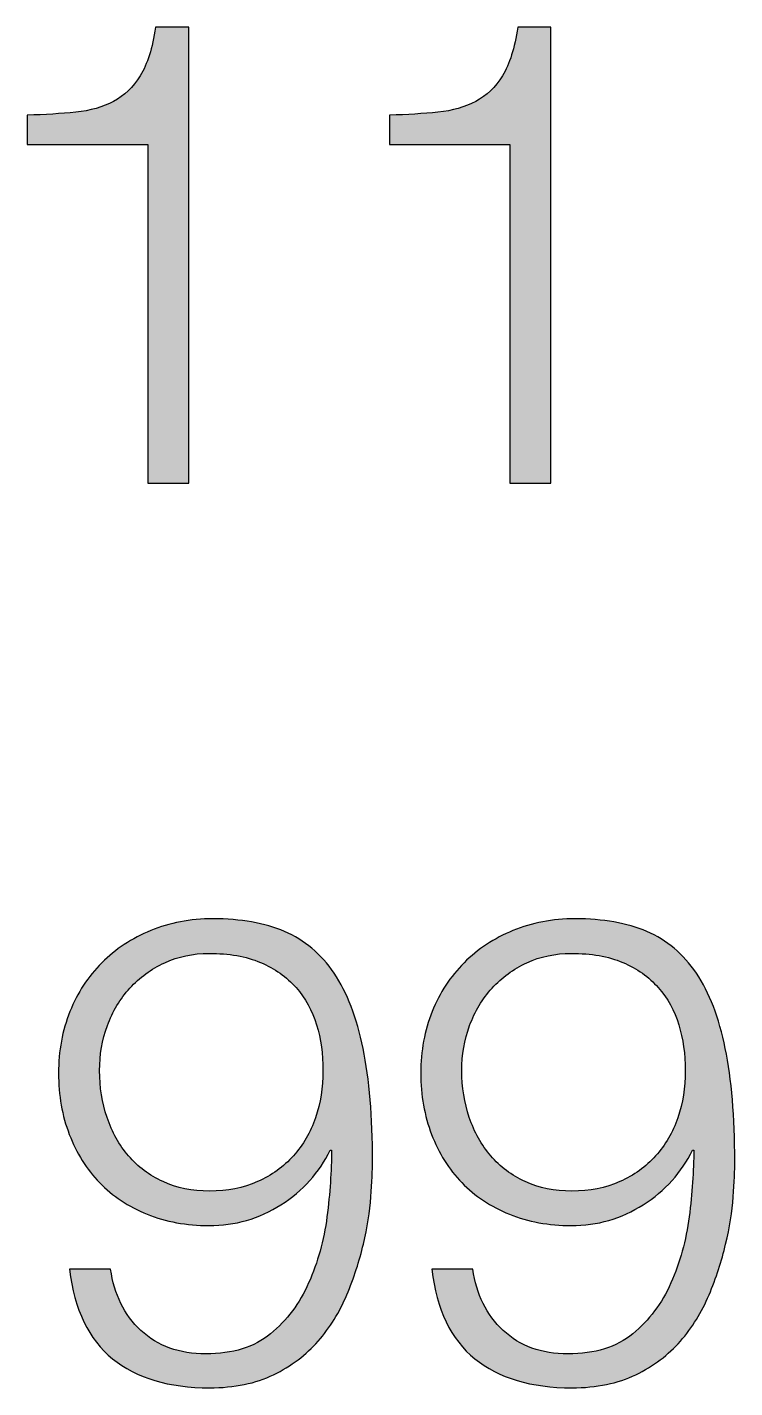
# Paper-space layout 'A3mask' of a CAD drawing. Extents: x 0 to 394, y 0 to 277.
# Drawn here: x 323.769 to 325.832, y 21.496 to 25.466 of the extents above; entities that cross this region are included whole.
import ezdxf
from ezdxf.enums import TextEntityAlignment as Align

# ---------------------------------------------------------------- set-up
doc = ezdxf.new("R2010")
doc.units = 0
doc.layers.get('0').update_dxf_attribs({"linetype": 'CONTINUOUS'})
doc.layers.get('Defpoints').update_dxf_attribs({"linetype": 'CONTINUOUS'})
doc.layers.add('JPP_Mask', color=7, linetype='CONTINUOUS')
doc.styles.add('JPP', font='arial.ttf')

# ---------------------------------------------------------------- blocks, each defined once
blk = doc.blocks.new('A3mask')
at = {"true_color": 0x004a91}
h = blk.add_hatch(color=154, dxfattribs=at)
edge = h.paths.add_edge_path()
edge.add_spline(control_points=[(324.2399, 24.8006), (324.2399, 25.1331), (324.2399, 25.4656), (324.2399, 25.4656), (324.2399, 25.4656), (324.2157, 25.4656), (324.1915, 25.4656)], knot_values=[3.5, 3.5, 3.5, 3.5, 4, 4, 4, 4.5, 4.5, 4.5, 4.5], degree=3, periodic=0)
edge.add_spline(control_points=[(324.1915, 25.4656), (324.1672, 25.4656), (324.143, 25.4656), (324.143, 25.4656), (324.1342, 25.4048), (324.1193, 25.3578), (324.0984, 25.3241), (324.0776, 25.2905), (324.0516, 25.2654), (324.0205, 25.2492)], knot_values=[1, 1, 1, 1, 1.5, 1.5, 1.5, 2.5, 2.5, 2.5, 3.5, 3.5, 3.5, 3.5], degree=3, periodic=0)
edge.add_spline(control_points=[(324.0205, 25.2492), (323.9894, 25.2325), (323.9528, 25.2221), (323.9103, 25.2177)], knot_values=[0, 0, 0, 0, 1, 1, 1, 1], degree=3, periodic=0)
edge.add_spline(control_points=[(323.9103, 25.2177), (323.8679, 25.2133), (323.8206, 25.2105), (323.7689, 25.2091)], knot_values=[9, 9, 9, 9, 10, 10, 10, 10], degree=3, periodic=0)
edge.add_spline(control_points=[(323.7689, 25.2091), (323.7689, 25.2091), (323.7689, 25.1237), (323.7689, 25.1237), (323.7689, 25.1237), (323.8567, 25.1237), (323.9446, 25.1237)], knot_values=[7.5, 7.5, 7.5, 7.5, 8.5, 8.5, 8.5, 9, 9, 9, 9], degree=3, periodic=0)
edge.add_spline(control_points=[(323.9446, 25.1237), (324.0324, 25.1237), (324.1203, 25.1237), (324.1203, 25.1237), (324.1203, 25.1237), (324.1203, 24.8767), (324.1203, 24.6297)], knot_values=[6.5, 6.5, 6.5, 6.5, 7, 7, 7, 7.5, 7.5, 7.5, 7.5], degree=3, periodic=0)
edge.add_spline(control_points=[(324.1203, 24.6297), (324.1203, 24.3827), (324.1203, 24.1356), (324.1203, 24.1356), (324.1203, 24.1356), (324.1502, 24.1356), (324.1801, 24.1356)], knot_values=[5.5, 5.5, 5.5, 5.5, 6, 6, 6, 6.5, 6.5, 6.5, 6.5], degree=3, periodic=0)
edge.add_spline(control_points=[(324.1801, 24.1356), (324.21, 24.1356), (324.2399, 24.1356), (324.2399, 24.1356), (324.2399, 24.1356), (324.2399, 24.4681), (324.2399, 24.8006)], knot_values=[4.5, 4.5, 4.5, 4.5, 5, 5, 5, 5.5, 5.5, 5.5, 5.5], degree=3, periodic=0)
h = blk.add_hatch(color=154, dxfattribs=at)
edge = h.paths.add_edge_path()
edge.add_spline(control_points=[(325.2964, 24.8006), (325.2964, 25.1331), (325.2964, 25.4656), (325.2964, 25.4656), (325.2964, 25.4656), (325.2722, 25.4656), (325.248, 25.4656)], knot_values=[3.5, 3.5, 3.5, 3.5, 4, 4, 4, 4.5, 4.5, 4.5, 4.5], degree=3, periodic=0)
edge.add_spline(control_points=[(325.248, 25.4656), (325.2237, 25.4656), (325.1995, 25.4656), (325.1995, 25.4656), (325.1907, 25.4048), (325.1758, 25.3578), (325.155, 25.3241), (325.1341, 25.2905), (325.1081, 25.2654), (325.077, 25.2492)], knot_values=[1, 1, 1, 1, 1.5, 1.5, 1.5, 2.5, 2.5, 2.5, 3.5, 3.5, 3.5, 3.5], degree=3, periodic=0)
edge.add_spline(control_points=[(325.077, 25.2492), (325.0459, 25.2325), (325.0093, 25.2221), (324.9669, 25.2177)], knot_values=[0, 0, 0, 0, 1, 1, 1, 1], degree=3, periodic=0)
edge.add_spline(control_points=[(324.9669, 25.2177), (324.9244, 25.2133), (324.8771, 25.2105), (324.8254, 25.2091)], knot_values=[9, 9, 9, 9, 10, 10, 10, 10], degree=3, periodic=0)
edge.add_spline(control_points=[(324.8254, 25.2091), (324.8254, 25.2091), (324.8254, 25.1237), (324.8254, 25.1237), (324.8254, 25.1237), (324.9132, 25.1237), (325.0011, 25.1237)], knot_values=[7.5, 7.5, 7.5, 7.5, 8.5, 8.5, 8.5, 9, 9, 9, 9], degree=3, periodic=0)
edge.add_spline(control_points=[(325.0011, 25.1237), (325.0889, 25.1237), (325.1768, 25.1237), (325.1768, 25.1237), (325.1768, 25.1237), (325.1768, 24.8767), (325.1768, 24.6297)], knot_values=[6.5, 6.5, 6.5, 6.5, 7, 7, 7, 7.5, 7.5, 7.5, 7.5], degree=3, periodic=0)
edge.add_spline(control_points=[(325.1768, 24.6297), (325.1768, 24.3827), (325.1768, 24.1356), (325.1768, 24.1356), (325.1768, 24.1356), (325.2067, 24.1356), (325.2366, 24.1356)], knot_values=[5.5, 5.5, 5.5, 5.5, 6, 6, 6, 6.5, 6.5, 6.5, 6.5], degree=3, periodic=0)
edge.add_spline(control_points=[(325.2366, 24.1356), (325.2665, 24.1356), (325.2964, 24.1356), (325.2964, 24.1356), (325.2964, 24.1356), (325.2964, 24.4681), (325.2964, 24.8006)], knot_values=[4.5, 4.5, 4.5, 4.5, 5, 5, 5, 5.5, 5.5, 5.5, 5.5], degree=3, periodic=0)
h = blk.add_hatch(color=154, dxfattribs=at)
edge = h.paths.add_edge_path()
edge.add_spline(control_points=[(324.776, 22.1576), (324.776, 22.2868), (324.7667, 22.3965), (324.7484, 22.4863)], knot_values=[19, 19, 19, 19, 20, 20, 20, 20], degree=3, periodic=0)
edge.add_spline(control_points=[(324.7484, 22.4863), (324.73, 22.5763), (324.702, 22.6493), (324.6639, 22.7059)], knot_values=[18, 18, 18, 18, 19, 19, 19, 19], degree=3, periodic=0)
edge.add_spline(control_points=[(324.6639, 22.7059), (324.6259, 22.7621), (324.5776, 22.8026), (324.5194, 22.8275)], knot_values=[17, 17, 17, 17, 18, 18, 18, 18], degree=3, periodic=0)
edge.add_spline(control_points=[(324.5194, 22.8275), (324.4612, 22.8521), (324.3914, 22.8646), (324.3104, 22.8646)], knot_values=[16, 16, 16, 16, 17, 17, 17, 17], degree=3, periodic=0)
edge.add_spline(control_points=[(324.3104, 22.8646), (324.2446, 22.8646), (324.184, 22.853), (324.1291, 22.8302)], knot_values=[15, 15, 15, 15, 16, 16, 16, 16], degree=3, periodic=0)
edge.add_spline(control_points=[(324.1291, 22.8302), (324.0739, 22.8075), (324.0263, 22.7762), (323.9864, 22.7363), (323.9465, 22.6964), (323.9154, 22.6489), (323.8934, 22.5937)], knot_values=[13, 13, 13, 13, 14, 14, 14, 15, 15, 15, 15], degree=3, periodic=0)
edge.add_spline(control_points=[(323.8934, 22.5937), (323.8711, 22.5387), (323.8602, 22.4789), (323.8602, 22.4141)], knot_values=[12, 12, 12, 12, 13, 13, 13, 13], degree=3, periodic=0)
edge.add_spline(control_points=[(323.8602, 22.4141), (323.8602, 22.3497), (323.8707, 22.29), (323.8916, 22.2355), (323.9124, 22.181), (323.9419, 22.1342), (323.9799, 22.095)], knot_values=[10, 10, 10, 10, 11, 11, 11, 12, 12, 12, 12], degree=3, periodic=0)
edge.add_spline(control_points=[(323.9799, 22.095), (324.0177, 22.0556), (324.0641, 22.0249), (324.1186, 22.0027)], knot_values=[9, 9, 9, 9, 10, 10, 10, 10], degree=3, periodic=0)
edge.add_spline(control_points=[(324.1186, 22.0027), (324.1729, 21.9806), (324.2332, 21.9695), (324.2991, 21.9695)], knot_values=[8, 8, 8, 8, 9, 9, 9, 9], degree=3, periodic=0)
edge.add_spline(control_points=[(324.2991, 21.9695), (324.3752, 21.9695), (324.445, 21.9897), (324.509, 22.0303), (324.573, 22.0709), (324.6208, 22.124), (324.6526, 22.1898)], knot_values=[6, 6, 6, 6, 7, 7, 7, 8, 8, 8, 8], degree=3, periodic=0)
edge.add_spline(control_points=[(324.6563, 22.1898), (324.6563, 22.1291), (324.6519, 22.0641), (324.6431, 21.9952)], knot_values=[4, 4, 4, 4, 5, 5, 5, 5], degree=3, periodic=0)
edge.add_spline(control_points=[(324.6431, 21.9952), (324.634, 21.9261), (324.6164, 21.8619), (324.5897, 21.8023)], knot_values=[3, 3, 3, 3, 4, 4, 4, 4], degree=3, periodic=0)
edge.add_spline(control_points=[(324.5897, 21.8023), (324.5633, 21.7427), (324.5262, 21.6933), (324.4786, 21.6541), (324.4311, 21.6149), (324.368, 21.5951), (324.2896, 21.5951)], knot_values=[1, 1, 1, 1, 2, 2, 2, 3, 3, 3, 3], degree=3, periodic=0)
edge.add_spline(control_points=[(324.2896, 21.5951), (324.2123, 21.5951), (324.1492, 21.6181), (324.1005, 21.6636)], knot_values=[0, 0, 0, 0, 1, 1, 1, 1], degree=3, periodic=0)
edge.add_spline(control_points=[(324.1005, 21.6636), (324.0518, 21.7093), (324.0224, 21.7686), (324.0122, 21.8422)], knot_values=[29, 29, 29, 29, 30, 30, 30, 30], degree=3, periodic=0)
edge.add_spline(control_points=[(324.0122, 21.8422), (324.0122, 21.8422), (323.8925, 21.8422), (323.8925, 21.8422), (323.9064, 21.7243), (323.9481, 21.6374), (324.0177, 21.581)], knot_values=[27, 27, 27, 27, 28, 28, 28, 29, 29, 29, 29], degree=3, periodic=0)
edge.add_spline(control_points=[(324.0177, 21.581), (324.0875, 21.5246), (324.1819, 21.4963), (324.3009, 21.4963)], knot_values=[26, 26, 26, 26, 27, 27, 27, 27], degree=3, periodic=0)
edge.add_spline(control_points=[(324.3009, 21.4963), (324.3731, 21.4963), (324.4352, 21.5091), (324.4872, 21.5344), (324.5391, 21.5597), (324.5825, 21.5924), (324.6173, 21.6322), (324.6521, 21.6721), (324.6799, 21.7171), (324.7008, 21.7672)], knot_values=[23, 23, 23, 23, 24, 24, 24, 25, 25, 25, 26, 26, 26, 26], degree=3, periodic=0)
edge.add_spline(control_points=[(324.7008, 21.7672), (324.7219, 21.8171), (324.7379, 21.8665), (324.7493, 21.9155)], knot_values=[22, 22, 22, 22, 23, 23, 23, 23], degree=3, periodic=0)
edge.add_spline(control_points=[(324.7493, 21.9155), (324.7609, 21.9642), (324.7681, 22.0101), (324.7713, 22.0532)], knot_values=[21, 21, 21, 21, 22, 22, 22, 22], degree=3, periodic=0)
edge.add_spline(control_points=[(324.7713, 22.0532), (324.7743, 22.0961), (324.776, 22.1309), (324.776, 22.1576)], knot_values=[20, 20, 20, 20, 21, 21, 21, 21], degree=3, periodic=0)
edge = h.paths.add_edge_path(flags=16)
edge.add_spline(control_points=[(324.6315, 22.4218), (324.6315, 22.3724), (324.6243, 22.3265), (324.6097, 22.284), (324.595, 22.2416), (324.5737, 22.2045), (324.5452, 22.1729)], knot_values=[1, 1, 1, 1, 2, 2, 2, 3, 3, 3, 3], degree=3, periodic=0)
edge.add_spline(control_points=[(324.5452, 22.1729), (324.5166, 22.1411), (324.4819, 22.1161), (324.4406, 22.0978)], knot_values=[0, 0, 0, 0, 1, 1, 1, 1], degree=3, periodic=0)
edge.add_spline(control_points=[(324.4406, 22.0978), (324.3995, 22.0794), (324.3529, 22.0702), (324.3009, 22.0702)], knot_values=[15, 15, 15, 15, 16, 16, 16, 16], degree=3, periodic=0)
edge.add_spline(control_points=[(324.3009, 22.0702), (324.2504, 22.0702), (324.2049, 22.0794), (324.165, 22.0978), (324.1251, 22.1161), (324.0917, 22.1411), (324.0644, 22.1729)], knot_values=[13, 13, 13, 13, 14, 14, 14, 15, 15, 15, 15], degree=3, periodic=0)
edge.add_spline(control_points=[(324.0644, 22.1729), (324.0372, 22.2045), (324.0163, 22.2418), (324.0017, 22.2849), (323.9871, 22.3281), (323.9799, 22.3735), (323.9799, 22.4218)], knot_values=[11, 11, 11, 11, 12, 12, 12, 13, 13, 13, 13], degree=3, periodic=0)
edge.add_spline(control_points=[(323.9799, 22.4218), (323.9799, 22.4673), (323.9873, 22.5111), (324.0027, 22.5528)], knot_values=[10, 10, 10, 10, 11, 11, 11, 11], degree=3, periodic=0)
edge.add_spline(control_points=[(324.0027, 22.5528), (324.0177, 22.5946), (324.0398, 22.631), (324.0683, 22.6621)], knot_values=[9, 9, 9, 9, 10, 10, 10, 10], degree=3, periodic=0)
edge.add_spline(control_points=[(324.0683, 22.6621), (324.0966, 22.6932), (324.1305, 22.7178), (324.1699, 22.7363)], knot_values=[8, 8, 8, 8, 9, 9, 9, 9], degree=3, periodic=0)
edge.add_spline(control_points=[(324.1699, 22.7363), (324.2091, 22.7546), (324.2522, 22.7637), (324.2991, 22.7637)], knot_values=[7, 7, 7, 7, 8, 8, 8, 8], degree=3, periodic=0)
edge.add_spline(control_points=[(324.2991, 22.7637), (324.3573, 22.7637), (324.4074, 22.7549), (324.4492, 22.7372)], knot_values=[6, 6, 6, 6, 7, 7, 7, 7], degree=3, periodic=0)
edge.add_spline(control_points=[(324.4492, 22.7372), (324.4909, 22.7194), (324.5255, 22.695), (324.5528, 22.6639)], knot_values=[5, 5, 5, 5, 6, 6, 6, 6], degree=3, periodic=0)
edge.add_spline(control_points=[(324.5528, 22.6639), (324.58, 22.6329), (324.5999, 22.5969), (324.6127, 22.5556)], knot_values=[4, 4, 4, 4, 5, 5, 5, 5], degree=3, periodic=0)
edge.add_spline(control_points=[(324.6127, 22.5556), (324.6252, 22.5146), (324.6315, 22.4698), (324.6315, 22.4218)], knot_values=[3, 3, 3, 3, 4, 4, 4, 4], degree=3, periodic=0)
h = blk.add_hatch(color=154, dxfattribs=at)
edge = h.paths.add_edge_path()
edge.add_spline(control_points=[(325.8325, 22.1576), (325.8325, 22.2868), (325.8232, 22.3965), (325.8049, 22.4863)], knot_values=[19, 19, 19, 19, 20, 20, 20, 20], degree=3, periodic=0)
edge.add_spline(control_points=[(325.8049, 22.4863), (325.7865, 22.5763), (325.7585, 22.6493), (325.7204, 22.7059)], knot_values=[18, 18, 18, 18, 19, 19, 19, 19], degree=3, periodic=0)
edge.add_spline(control_points=[(325.7204, 22.7059), (325.6824, 22.7621), (325.6342, 22.8026), (325.5759, 22.8275)], knot_values=[17, 17, 17, 17, 18, 18, 18, 18], degree=3, periodic=0)
edge.add_spline(control_points=[(325.5759, 22.8275), (325.5177, 22.8521), (325.4479, 22.8646), (325.367, 22.8646)], knot_values=[16, 16, 16, 16, 17, 17, 17, 17], degree=3, periodic=0)
edge.add_spline(control_points=[(325.367, 22.8646), (325.3011, 22.8646), (325.2405, 22.853), (325.1856, 22.8302)], knot_values=[15, 15, 15, 15, 16, 16, 16, 16], degree=3, periodic=0)
edge.add_spline(control_points=[(325.1856, 22.8302), (325.1304, 22.8075), (325.0828, 22.7762), (325.0429, 22.7363), (325.003, 22.6964), (324.972, 22.6489), (324.9499, 22.5937)], knot_values=[13, 13, 13, 13, 14, 14, 14, 15, 15, 15, 15], degree=3, periodic=0)
edge.add_spline(control_points=[(324.9499, 22.5937), (324.9277, 22.5387), (324.9168, 22.4789), (324.9168, 22.4141)], knot_values=[12, 12, 12, 12, 13, 13, 13, 13], degree=3, periodic=0)
edge.add_spline(control_points=[(324.9168, 22.4141), (324.9168, 22.3497), (324.9272, 22.29), (324.9481, 22.2355), (324.9689, 22.181), (324.9984, 22.1342), (325.0364, 22.095)], knot_values=[10, 10, 10, 10, 11, 11, 11, 12, 12, 12, 12], degree=3, periodic=0)
edge.add_spline(control_points=[(325.0364, 22.095), (325.0742, 22.0556), (325.1206, 22.0249), (325.1751, 22.0027)], knot_values=[9, 9, 9, 9, 10, 10, 10, 10], degree=3, periodic=0)
edge.add_spline(control_points=[(325.1751, 22.0027), (325.2294, 21.9806), (325.2897, 21.9695), (325.3556, 21.9695)], knot_values=[8, 8, 8, 8, 9, 9, 9, 9], degree=3, periodic=0)
edge.add_spline(control_points=[(325.3556, 21.9695), (325.4317, 21.9695), (325.5015, 21.9897), (325.5655, 22.0303), (325.6295, 22.0709), (325.6773, 22.124), (325.7091, 22.1898)], knot_values=[6, 6, 6, 6, 7, 7, 7, 8, 8, 8, 8], degree=3, periodic=0)
edge.add_spline(control_points=[(325.7128, 22.1898), (325.7128, 22.1291), (325.7084, 22.0641), (325.6996, 21.9952)], knot_values=[4, 4, 4, 4, 5, 5, 5, 5], degree=3, periodic=0)
edge.add_spline(control_points=[(325.6996, 21.9952), (325.6905, 21.9261), (325.6729, 21.8619), (325.6462, 21.8023)], knot_values=[3, 3, 3, 3, 4, 4, 4, 4], degree=3, periodic=0)
edge.add_spline(control_points=[(325.6462, 21.8023), (325.6198, 21.7427), (325.5827, 21.6933), (325.5351, 21.6541), (325.4876, 21.6149), (325.4245, 21.5951), (325.3461, 21.5951)], knot_values=[1, 1, 1, 1, 2, 2, 2, 3, 3, 3, 3], degree=3, periodic=0)
edge.add_spline(control_points=[(325.3461, 21.5951), (325.2688, 21.5951), (325.2058, 21.6181), (325.157, 21.6636)], knot_values=[0, 0, 0, 0, 1, 1, 1, 1], degree=3, periodic=0)
edge.add_spline(control_points=[(325.157, 21.6636), (325.1083, 21.7093), (325.0789, 21.7686), (325.0687, 21.8422)], knot_values=[29, 29, 29, 29, 30, 30, 30, 30], degree=3, periodic=0)
edge.add_spline(control_points=[(325.0687, 21.8422), (325.0687, 21.8422), (324.949, 21.8422), (324.949, 21.8422), (324.9629, 21.7243), (325.0047, 21.6374), (325.0742, 21.581)], knot_values=[27, 27, 27, 27, 28, 28, 28, 29, 29, 29, 29], degree=3, periodic=0)
edge.add_spline(control_points=[(325.0742, 21.581), (325.1441, 21.5246), (325.2385, 21.4963), (325.3574, 21.4963)], knot_values=[26, 26, 26, 26, 27, 27, 27, 27], degree=3, periodic=0)
edge.add_spline(control_points=[(325.3574, 21.4963), (325.4296, 21.4963), (325.4917, 21.5091), (325.5437, 21.5344), (325.5957, 21.5597), (325.639, 21.5924), (325.6738, 21.6322), (325.7086, 21.6721), (325.7364, 21.7171), (325.7573, 21.7672)], knot_values=[23, 23, 23, 23, 24, 24, 24, 25, 25, 25, 26, 26, 26, 26], degree=3, periodic=0)
edge.add_spline(control_points=[(325.7573, 21.7672), (325.7784, 21.8171), (325.7944, 21.8665), (325.8058, 21.9155)], knot_values=[22, 22, 22, 22, 23, 23, 23, 23], degree=3, periodic=0)
edge.add_spline(control_points=[(325.8058, 21.9155), (325.8174, 21.9642), (325.8246, 22.0101), (325.8278, 22.0532)], knot_values=[21, 21, 21, 21, 22, 22, 22, 22], degree=3, periodic=0)
edge.add_spline(control_points=[(325.8278, 22.0532), (325.8309, 22.0961), (325.8325, 22.1309), (325.8325, 22.1576)], knot_values=[20, 20, 20, 20, 21, 21, 21, 21], degree=3, periodic=0)
edge = h.paths.add_edge_path(flags=16)
edge.add_spline(control_points=[(325.688, 22.4218), (325.688, 22.3724), (325.6808, 22.3265), (325.6662, 22.284), (325.6516, 22.2416), (325.6302, 22.2045), (325.6017, 22.1729)], knot_values=[1, 1, 1, 1, 2, 2, 2, 3, 3, 3, 3], degree=3, periodic=0)
edge.add_spline(control_points=[(325.6017, 22.1729), (325.5732, 22.1411), (325.5384, 22.1161), (325.4971, 22.0978)], knot_values=[0, 0, 0, 0, 1, 1, 1, 1], degree=3, periodic=0)
edge.add_spline(control_points=[(325.4971, 22.0978), (325.456, 22.0794), (325.4094, 22.0702), (325.3574, 22.0702)], knot_values=[15, 15, 15, 15, 16, 16, 16, 16], degree=3, periodic=0)
edge.add_spline(control_points=[(325.3574, 22.0702), (325.3069, 22.0702), (325.2614, 22.0794), (325.2215, 22.0978), (325.1816, 22.1161), (325.1482, 22.1411), (325.1209, 22.1729)], knot_values=[13, 13, 13, 13, 14, 14, 14, 15, 15, 15, 15], degree=3, periodic=0)
edge.add_spline(control_points=[(325.1209, 22.1729), (325.0937, 22.2045), (325.0729, 22.2418), (325.0582, 22.2849), (325.0436, 22.3281), (325.0364, 22.3735), (325.0364, 22.4218)], knot_values=[11, 11, 11, 11, 12, 12, 12, 13, 13, 13, 13], degree=3, periodic=0)
edge.add_spline(control_points=[(325.0364, 22.4218), (325.0364, 22.4673), (325.0439, 22.5111), (325.0592, 22.5528)], knot_values=[10, 10, 10, 10, 11, 11, 11, 11], degree=3, periodic=0)
edge.add_spline(control_points=[(325.0592, 22.5528), (325.0742, 22.5946), (325.0963, 22.631), (325.1248, 22.6621)], knot_values=[9, 9, 9, 9, 10, 10, 10, 10], degree=3, periodic=0)
edge.add_spline(control_points=[(325.1248, 22.6621), (325.1531, 22.6932), (325.187, 22.7178), (325.2264, 22.7363)], knot_values=[8, 8, 8, 8, 9, 9, 9, 9], degree=3, periodic=0)
edge.add_spline(control_points=[(325.2264, 22.7363), (325.2656, 22.7546), (325.3087, 22.7637), (325.3556, 22.7637)], knot_values=[7, 7, 7, 7, 8, 8, 8, 8], degree=3, periodic=0)
edge.add_spline(control_points=[(325.3556, 22.7637), (325.4138, 22.7637), (325.4639, 22.7549), (325.5057, 22.7372)], knot_values=[6, 6, 6, 6, 7, 7, 7, 7], degree=3, periodic=0)
edge.add_spline(control_points=[(325.5057, 22.7372), (325.5474, 22.7194), (325.582, 22.695), (325.6093, 22.6639)], knot_values=[5, 5, 5, 5, 6, 6, 6, 6], degree=3, periodic=0)
edge.add_spline(control_points=[(325.6093, 22.6639), (325.6365, 22.6329), (325.6564, 22.5969), (325.6692, 22.5556)], knot_values=[4, 4, 4, 4, 5, 5, 5, 5], degree=3, periodic=0)
edge.add_spline(control_points=[(325.6692, 22.5556), (325.6817, 22.5146), (325.688, 22.4698), (325.688, 22.4218)], knot_values=[3, 3, 3, 3, 4, 4, 4, 4], degree=3, periodic=0)
at = {"layer": 'Defpoints', "color": 154, "true_color": 0x004a91}
for points, knots in [([(323.9103, 25.2177), (323.9528, 25.2221), (323.9894, 25.2325), (324.0205, 25.2492), (324.0516, 25.2654), (324.0776, 25.2905), (324.0984, 25.3241), (324.1193, 25.3578), (324.1342, 25.4048), (324.143, 25.4656), (324.143, 25.4656), (324.2399, 25.4656), (324.2399, 25.4656), (324.2399, 25.4656), (324.2399, 24.1356), (324.2399, 24.1356), (324.2399, 24.1356), (324.1203, 24.1356), (324.1203, 24.1356), (324.1203, 24.1356), (324.1203, 25.1237), (324.1203, 25.1237), (324.1203, 25.1237), (323.7689, 25.1237), (323.7689, 25.1237), (323.7689, 25.1237), (323.7689, 25.2091), (323.7689, 25.2091), (323.8206, 25.2105), (323.8679, 25.2133), (323.9103, 25.2177)], [0, 0, 0, 0, 1, 1, 1, 2, 2, 2, 3, 3, 3, 4, 4, 4, 5, 5, 5, 6, 6, 6, 7, 7, 7, 8, 8, 8, 9, 9, 9, 10, 10, 10, 10]), ([(324.9669, 25.2177), (325.0093, 25.2221), (325.0459, 25.2325), (325.077, 25.2492), (325.1081, 25.2654), (325.1341, 25.2905), (325.155, 25.3241), (325.1758, 25.3578), (325.1907, 25.4048), (325.1995, 25.4656), (325.1995, 25.4656), (325.2964, 25.4656), (325.2964, 25.4656), (325.2964, 25.4656), (325.2964, 24.1356), (325.2964, 24.1356), (325.2964, 24.1356), (325.1768, 24.1356), (325.1768, 24.1356), (325.1768, 24.1356), (325.1768, 25.1237), (325.1768, 25.1237), (325.1768, 25.1237), (324.8254, 25.1237), (324.8254, 25.1237), (324.8254, 25.1237), (324.8254, 25.2091), (324.8254, 25.2091), (324.8771, 25.2105), (324.9244, 25.2133), (324.9669, 25.2177)], [0, 0, 0, 0, 1, 1, 1, 2, 2, 2, 3, 3, 3, 4, 4, 4, 5, 5, 5, 6, 6, 6, 7, 7, 7, 8, 8, 8, 9, 9, 9, 10, 10, 10, 10]), ([(324.1005, 21.6636), (324.1492, 21.6181), (324.2123, 21.5951), (324.2896, 21.5951), (324.368, 21.5951), (324.4311, 21.6149), (324.4786, 21.6541), (324.5262, 21.6933), (324.5633, 21.7427), (324.5897, 21.8023), (324.6164, 21.8619), (324.634, 21.9261), (324.6431, 21.9952), (324.6519, 22.0641), (324.6563, 22.1291), (324.6563, 22.1898), (324.6563, 22.1898), (324.6526, 22.1898), (324.6526, 22.1898), (324.6208, 22.124), (324.573, 22.0709), (324.509, 22.0303), (324.445, 21.9897), (324.3752, 21.9695), (324.2991, 21.9695), (324.2332, 21.9695), (324.1729, 21.9806), (324.1186, 22.0027), (324.0641, 22.0249), (324.0177, 22.0556), (323.9799, 22.095), (323.9419, 22.1342), (323.9124, 22.181), (323.8916, 22.2355), (323.8707, 22.29), (323.8602, 22.3497), (323.8602, 22.4141), (323.8602, 22.4789), (323.8711, 22.5387), (323.8934, 22.5937), (323.9154, 22.6489), (323.9465, 22.6964), (323.9864, 22.7363), (324.0263, 22.7762), (324.0739, 22.8075), (324.1291, 22.8302), (324.184, 22.853), (324.2446, 22.8646), (324.3104, 22.8646), (324.3914, 22.8646), (324.4612, 22.8521), (324.5194, 22.8275), (324.5776, 22.8026), (324.6259, 22.7621), (324.6639, 22.7059), (324.702, 22.6493), (324.73, 22.5763), (324.7484, 22.4863), (324.7667, 22.3965), (324.776, 22.2868), (324.776, 22.1576), (324.776, 22.1309), (324.7743, 22.0961), (324.7713, 22.0532), (324.7681, 22.0101), (324.7609, 21.9642), (324.7493, 21.9155), (324.7379, 21.8665), (324.7219, 21.8171), (324.7008, 21.7672), (324.6799, 21.7171), (324.6521, 21.6721), (324.6173, 21.6322), (324.5825, 21.5924), (324.5391, 21.5597), (324.4872, 21.5344), (324.4352, 21.5091), (324.3731, 21.4963), (324.3009, 21.4963), (324.1819, 21.4963), (324.0875, 21.5246), (324.0177, 21.581), (323.9481, 21.6374), (323.9064, 21.7243), (323.8925, 21.8422), (323.8925, 21.8422), (324.0122, 21.8422), (324.0122, 21.8422), (324.0224, 21.7686), (324.0518, 21.7093), (324.1005, 21.6636)], [0, 0, 0, 0, 1, 1, 1, 2, 2, 2, 3, 3, 3, 4, 4, 4, 5, 5, 5, 6, 6, 6, 7, 7, 7, 8, 8, 8, 9, 9, 9, 10, 10, 10, 11, 11, 11, 12, 12, 12, 13, 13, 13, 14, 14, 14, 15, 15, 15, 16, 16, 16, 17, 17, 17, 18, 18, 18, 19, 19, 19, 20, 20, 20, 21, 21, 21, 22, 22, 22, 23, 23, 23, 24, 24, 24, 25, 25, 25, 26, 26, 26, 27, 27, 27, 28, 28, 28, 29, 29, 29, 30, 30, 30, 30]), ([(325.157, 21.6636), (325.2058, 21.6181), (325.2688, 21.5951), (325.3461, 21.5951), (325.4245, 21.5951), (325.4876, 21.6149), (325.5351, 21.6541), (325.5827, 21.6933), (325.6198, 21.7427), (325.6462, 21.8023), (325.6729, 21.8619), (325.6905, 21.9261), (325.6996, 21.9952), (325.7084, 22.0641), (325.7128, 22.1291), (325.7128, 22.1898), (325.7128, 22.1898), (325.7091, 22.1898), (325.7091, 22.1898), (325.6773, 22.124), (325.6295, 22.0709), (325.5655, 22.0303), (325.5015, 21.9897), (325.4317, 21.9695), (325.3556, 21.9695), (325.2897, 21.9695), (325.2294, 21.9806), (325.1751, 22.0027), (325.1206, 22.0249), (325.0742, 22.0556), (325.0364, 22.095), (324.9984, 22.1342), (324.9689, 22.181), (324.9481, 22.2355), (324.9272, 22.29), (324.9168, 22.3497), (324.9168, 22.4141), (324.9168, 22.4789), (324.9277, 22.5387), (324.9499, 22.5937), (324.972, 22.6489), (325.003, 22.6964), (325.0429, 22.7363), (325.0828, 22.7762), (325.1304, 22.8075), (325.1856, 22.8302), (325.2405, 22.853), (325.3011, 22.8646), (325.367, 22.8646), (325.4479, 22.8646), (325.5177, 22.8521), (325.5759, 22.8275), (325.6342, 22.8026), (325.6824, 22.7621), (325.7204, 22.7059), (325.7585, 22.6493), (325.7865, 22.5763), (325.8049, 22.4863), (325.8232, 22.3965), (325.8325, 22.2868), (325.8325, 22.1576), (325.8325, 22.1309), (325.8309, 22.0961), (325.8278, 22.0532), (325.8246, 22.0101), (325.8174, 21.9642), (325.8058, 21.9155), (325.7944, 21.8665), (325.7784, 21.8171), (325.7573, 21.7672), (325.7364, 21.7171), (325.7086, 21.6721), (325.6738, 21.6322), (325.639, 21.5924), (325.5957, 21.5597), (325.5437, 21.5344), (325.4917, 21.5091), (325.4296, 21.4963), (325.3574, 21.4963), (325.2385, 21.4963), (325.1441, 21.5246), (325.0742, 21.581), (325.0047, 21.6374), (324.9629, 21.7243), (324.949, 21.8422), (324.949, 21.8422), (325.0687, 21.8422), (325.0687, 21.8422), (325.0789, 21.7686), (325.1083, 21.7093), (325.157, 21.6636)], [0, 0, 0, 0, 1, 1, 1, 2, 2, 2, 3, 3, 3, 4, 4, 4, 5, 5, 5, 6, 6, 6, 7, 7, 7, 8, 8, 8, 9, 9, 9, 10, 10, 10, 11, 11, 11, 12, 12, 12, 13, 13, 13, 14, 14, 14, 15, 15, 15, 16, 16, 16, 17, 17, 17, 18, 18, 18, 19, 19, 19, 20, 20, 20, 21, 21, 21, 22, 22, 22, 23, 23, 23, 24, 24, 24, 25, 25, 25, 26, 26, 26, 27, 27, 27, 28, 28, 28, 29, 29, 29, 30, 30, 30, 30]), ([(324.4406, 22.0978), (324.4819, 22.1161), (324.5166, 22.1411), (324.5452, 22.1729), (324.5737, 22.2045), (324.595, 22.2416), (324.6097, 22.284), (324.6243, 22.3265), (324.6315, 22.3724), (324.6315, 22.4218), (324.6315, 22.4698), (324.6252, 22.5146), (324.6127, 22.5556), (324.5999, 22.5969), (324.58, 22.6329), (324.5528, 22.6639), (324.5255, 22.695), (324.4909, 22.7194), (324.4492, 22.7372), (324.4074, 22.7549), (324.3573, 22.7637), (324.2991, 22.7637), (324.2522, 22.7637), (324.2091, 22.7546), (324.1699, 22.7363), (324.1305, 22.7178), (324.0966, 22.6932), (324.0683, 22.6621), (324.0398, 22.631), (324.0177, 22.5946), (324.0027, 22.5528), (323.9873, 22.5111), (323.9799, 22.4673), (323.9799, 22.4218), (323.9799, 22.3735), (323.9871, 22.3281), (324.0017, 22.2849), (324.0163, 22.2418), (324.0372, 22.2045), (324.0644, 22.1729), (324.0917, 22.1411), (324.1251, 22.1161), (324.165, 22.0978), (324.2049, 22.0794), (324.2504, 22.0702), (324.3009, 22.0702), (324.3529, 22.0702), (324.3995, 22.0794), (324.4406, 22.0978)], [0, 0, 0, 0, 1, 1, 1, 2, 2, 2, 3, 3, 3, 4, 4, 4, 5, 5, 5, 6, 6, 6, 7, 7, 7, 8, 8, 8, 9, 9, 9, 10, 10, 10, 11, 11, 11, 12, 12, 12, 13, 13, 13, 14, 14, 14, 15, 15, 15, 16, 16, 16, 16]), ([(325.4971, 22.0978), (325.5384, 22.1161), (325.5732, 22.1411), (325.6017, 22.1729), (325.6302, 22.2045), (325.6516, 22.2416), (325.6662, 22.284), (325.6808, 22.3265), (325.688, 22.3724), (325.688, 22.4218), (325.688, 22.4698), (325.6817, 22.5146), (325.6692, 22.5556), (325.6564, 22.5969), (325.6365, 22.6329), (325.6093, 22.6639), (325.582, 22.695), (325.5474, 22.7194), (325.5057, 22.7372), (325.4639, 22.7549), (325.4138, 22.7637), (325.3556, 22.7637), (325.3087, 22.7637), (325.2656, 22.7546), (325.2264, 22.7363), (325.187, 22.7178), (325.1531, 22.6932), (325.1248, 22.6621), (325.0963, 22.631), (325.0742, 22.5946), (325.0592, 22.5528), (325.0439, 22.5111), (325.0364, 22.4673), (325.0364, 22.4218), (325.0364, 22.3735), (325.0436, 22.3281), (325.0582, 22.2849), (325.0729, 22.2418), (325.0937, 22.2045), (325.1209, 22.1729), (325.1482, 22.1411), (325.1816, 22.1161), (325.2215, 22.0978), (325.2614, 22.0794), (325.3069, 22.0702), (325.3574, 22.0702), (325.4094, 22.0702), (325.456, 22.0794), (325.4971, 22.0978)], [0, 0, 0, 0, 1, 1, 1, 2, 2, 2, 3, 3, 3, 4, 4, 4, 5, 5, 5, 6, 6, 6, 7, 7, 7, 8, 8, 8, 9, 9, 9, 10, 10, 10, 11, 11, 11, 12, 12, 12, 13, 13, 13, 14, 14, 14, 15, 15, 15, 16, 16, 16, 16])]:
    blk.add_open_spline(points, degree=3, knots=knots, dxfattribs=at)
at = {"color": 7, "style": 'JPP'}
for tag, p in [('Client', (361.62, 56.35)), ('Project1', (361.62, 44.1)), ('Project2', (361.62, 40.425)), ('Project3', (361.62, 36.75)), ('Title1', (361.62, 28.175)), ('Title2', (361.62, 24.5)), ('Title3', (361.62, 20.825)), ('Status', (308.7, 3.675))]:
    blk.add_attdef(tag, text='', height=1.7, dxfattribs=at).set_placement(p, align=Align.MIDDLE_LEFT)
at = {"color": 2, "style": 'JPP'}
for tag, p in [('Scale', (322.175, 12.25)), ('Checked', (366.275, 12.25)), ('Drawn', (344.225, 12.25)), ('Date', (388.325, 12.25))]:
    blk.add_attdef(tag, text='', height=1, dxfattribs=at).set_placement(p, align=Align.MIDDLE_CENTER)
at = {"color": 6, "style": 'JPP'}
for tag, p in [('Ref', (352.8, 3.675)), ('DrgNo.', (373.38, 3.675))]:
    blk.add_attdef(tag, text='', height=2, dxfattribs=at).set_placement(p, align=Align.MIDDLE_LEFT)
blk.add_attdef('Rev', text='', height=2, dxfattribs=at).set_placement((390.1746, 3.675), align=Align.MIDDLE_CENTER)

psp = doc.layouts.new('A3mask')

# ---------------------------------------------------------------- block references
at = {"layer": 'JPP_Mask'}
psp.add_blockref('A3mask', (0, 0), dxfattribs=at)

doc.saveas('drawing.dxf')
